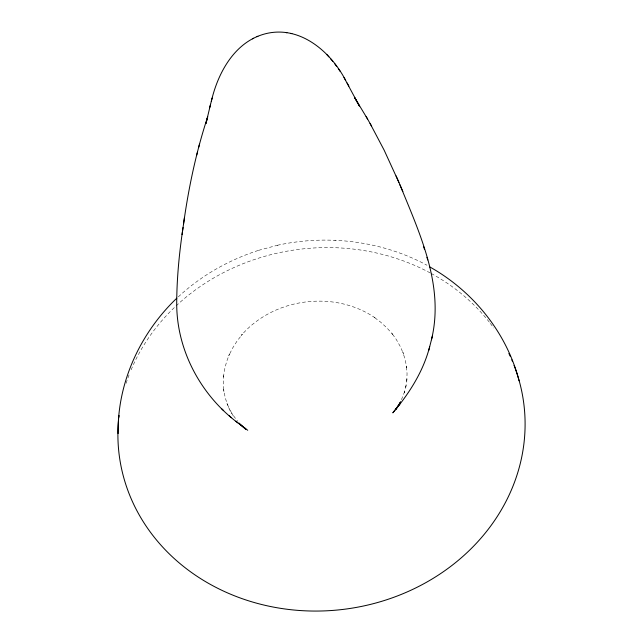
<?xml version="1.0" encoding="UTF-8"?>
<svg xmlns="http://www.w3.org/2000/svg" width="643" height="643" viewBox="0 0 643 643"><rect width="100%" height="100%" fill="white"/><g stroke="black" fill="none" stroke-linecap="round" stroke-linejoin="round"><path stroke-width="0.48" stroke-dasharray="3.21 2.41" d="M401.457 399.657L405.05 390.542L404.23 392.881L406.272 384.868L405.765 387.263L406.915 379.201L406.786 381.572L407.051 373.511L406.424 365.489L406.722 367.772L405.219 359.863L402.848 352.147L403.595 354.172L400.372 346.681L396.321 339.528L391.499 332.793L392.6 334.304L386.982 327.97L380.68 322.175L373.76 316.967L374.998 317.771C334.119 289.945 273.588 297.846 241.342 335.373L242.355 334.272L237.034 341.087L232.477 348.313L228.715 355.884L229.422 354.132L226.529 361.888L224.503 369.838L223.346 377.899L223.579 375.753L223.314 383.815L223.941 391.836L223.668 389.554L225.171 397.454L227.542 405.17L226.834 402.912L230.065 410.395L228.988 408.209L233.063 415.418L231.705 413.361L237.613 421.229M178.296 296.881C201.114 275.55 228.908 259.949 258.566 250.344L259.233 250.159M277.366 245.296L277.72 245.2C327.793 234.301 381.749 240.82 426.984 265.238M258.566 250.344L277.72 245.2M334.858 240.209L335.501 240.217M126.1 383.3A203.927 181.374 -7.1 0 1 129.669 373.382M131.124 369.821A203.927 181.374 -7.1 0 1 174.679 307.241M176.069 305.923A203.927 181.374 -7.1 0 1 430.36 273.01M431.204 273.468A203.927 181.374 -7.1 0 1 489.685 322.617M490.271 323.373A203.927 181.374 -7.1 0 1 493.728 328.002"/><path stroke-width="0.96" d="M118.103 433.591C117.267 382.698 140.254 333.098 176.809 298.175M118.682 415.82L118.521 420.361A203.927 181.374 -7.1 0 0 347.156 608.881A203.927 181.374 -7.1 0 0 514.054 365.353M183.046 227.526C179.333 252.458 176.833 277.599 176.712 302.821C176.391 349.679 200.584 395.043 237.91 422.901M183.48 224.487C188.544 187.981 196.171 151.748 207.713 116.721L205.953 123.601L210.55 104.303M182.033 234.615L184.469 217.559M431.469 339.713C444.594 285.862 419.775 233.642 399.954 184.846M399.729 403.265L400.557 401.851L395.791 409.398L400.203 403.386L392.809 412.846C409.229 393.516 423.231 371.533 429.661 346.77M211.306 101.377C218.049 72.129 235.418 40.525 266.982 33.396C300.94 25.784 331.073 52.252 345.693 80.471M209.682 107.743L212.15 98.049M428.728 350.467L432.434 335.895M196.637 155.341L197.457 152.15M198.695 147.287L199.483 144.201M252.45 38.821L253.631 38.275M257.007 36.683L257.907 36.265M290.636 33.404L291.866 33.629M285.974 32.568L286.907 32.745M429.492 266.765C472.846 290.957 506.692 332.463 519.07 380.801M235.756 421.261L247.74 430.28M243.85 427.338L245.819 428.833M240.016 424.476L245.69 429.162L239.108 423.102M221.385 408.522L223.692 410.636M229.254 415.764L231.4 417.725M326.837 54.551L328.886 56.873M330.574 58.77L332.752 61.238M334.802 63.842L336.731 66.575M338.266 68.68L340.284 71.542M367.627 119.14L354.518 97.398L359.405 106.039L343.989 77.457M347.116 82.971L348.876 86.09M370.046 123.424L384.128 150.116L398.941 182.459M366.116 116.471L371.614 126.189M396.112 175.933L402.864 191.55M423.673 246.735L424.46 249.291M426.928 257.329L427.732 259.925M118.81 417.395A203.927 181.374 -7.1 0 1 119.027 415.418M508.886 353.457A203.927 181.374 -7.1 0 1 510.164 356.174M511.788 359.823A203.927 181.374 -7.1 0 1 512.567 361.655"/></g></svg>
